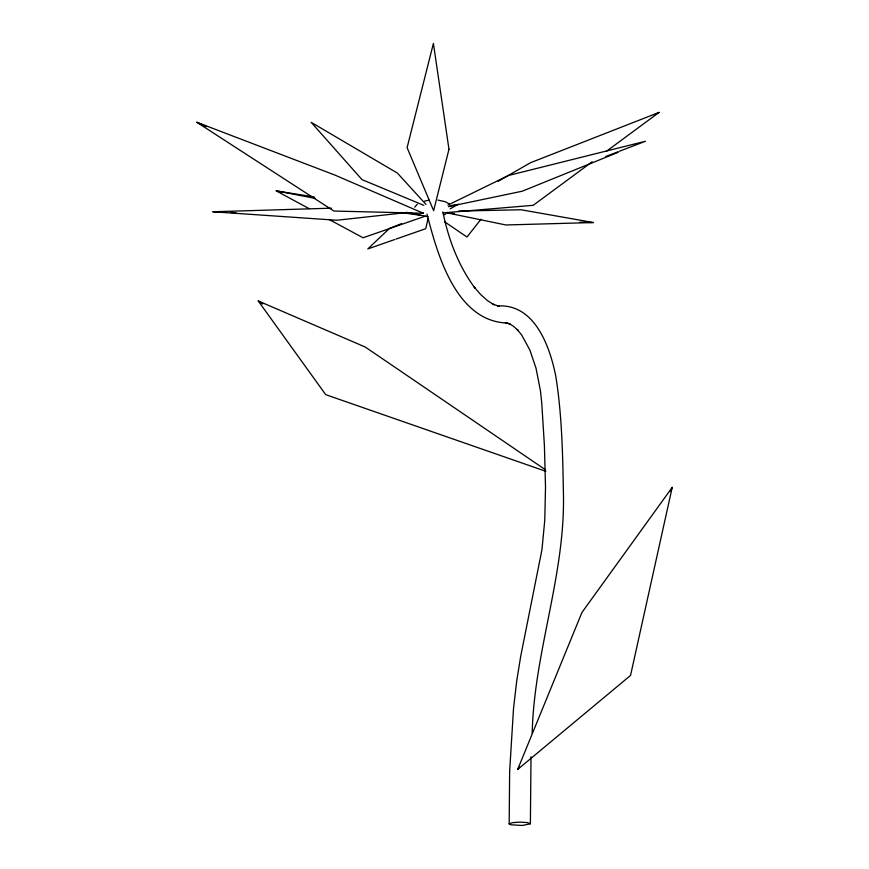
<?xml version="1.0" encoding="UTF-8"?>
<svg xmlns="http://www.w3.org/2000/svg" width="869" height="869" viewBox="0 0 869 869"><rect width="100%" height="100%" fill="white"/><g stroke="black" fill="none" stroke-linecap="round" stroke-linejoin="round"><path stroke-width="1.3" d="M531.013 756.769L530.383 823.779L522.356 825.474L510.548 824.757L509.18 823.91L509.647 771.357L513.546 708.17L516.773 680.59L520.737 656.117L541.941 549.74L544.765 520.292L545.515 487.074L544.396 445.352L541.735 402.825L540.431 390.713L536.01 368.174L529.851 350.011L521.682 335.043L517.12 329.373L518.272 330.665L513.557 326.342L508.691 323.333L510.309 324.278L505.41 322.616L507.279 323.04C455.91 321.432 437.335 254.15 427.005 214.111M532.186 733.262C534.044 652.445 565.23 575.18 563.438 494.103C562.721 454.704 562.026 415.056 555.769 376.092C549.827 346.351 534.707 303.563 497.579 305.975L499.382 306.399L492.81 304.031M672.215 487.379L630.536 675.441L517.663 769.445L581.926 612.493L672.215 487.379L670.52 491.039M428.08 218.499L425.745 228.688L395.895 239.116M414.698 207.17L417.283 204.248M517.663 769.445L519.184 767.218M481.024 219.184L466.979 237.031L444.646 221.823M509.18 823.91L512.373 822.671L519.944 822.117L527.418 822.585L530.383 823.779M592.191 161.786L533.208 205.312L443.136 212.894M606.214 151.434L659.093 112.394L530.514 162.72L498.187 181.284M450.185 208.842L458.419 204.117M654.303 114.882L659.093 112.394M447.915 205.095L508.571 175.462L645.461 141.256L619.434 151.249M443.657 214.915L445.84 213.97M618.055 152.368L522.182 191.223L448.458 206.67M401.63 223.615L389.399 228.46L367.815 248.936L394.624 239.562M605.856 156.463L618.207 151.717M424.539 201.13L429.08 200.174M449.707 206.062L454.965 204.736M407.322 212.492L336.803 220.248L212.959 211.775L331.415 208.169M458.68 211.069L521.074 209.766L593.375 222.54L505.899 224.973L446.612 212.775M423.366 213.263L333.892 211.037L196.785 122.247L334.902 175.071L423.366 213.263L420.824 212.427M579.851 222.203L593.375 222.54M212.959 211.775L223.746 212.188M230.491 212.449L235.879 212.655M400.924 212.481L425.604 216.033L363.057 237.78L329.145 219.466M446.709 212.46L449.316 212.872M451.934 213.274L454.541 213.676M425.614 216.283L427.972 216.663M309.223 208.701L276.212 190.865L314.209 196.959M437.965 200.087L445.297 201.727L449.24 203.922M406.116 212.384L420.411 215.056M276.212 190.865L315.262 198.393M545.928 471.346L325.712 394.645L258.223 300.946L365.252 347.024L545.254 469.64M423.8 205.334L361.993 179.622L311.156 122.312L397.415 173.105L425.962 204.4M196.785 122.247L206.453 126.624M494.309 304.932L487.531 300.663L480.785 294.667L474.181 287.085L474.985 288.106C458.354 265.805 448.447 239.105 442.864 212.025M258.223 300.946L262.666 304.02M448.969 149.251L433.642 210.7L407.094 147.665L433.403 43.45L448.969 149.251"/></g></svg>
